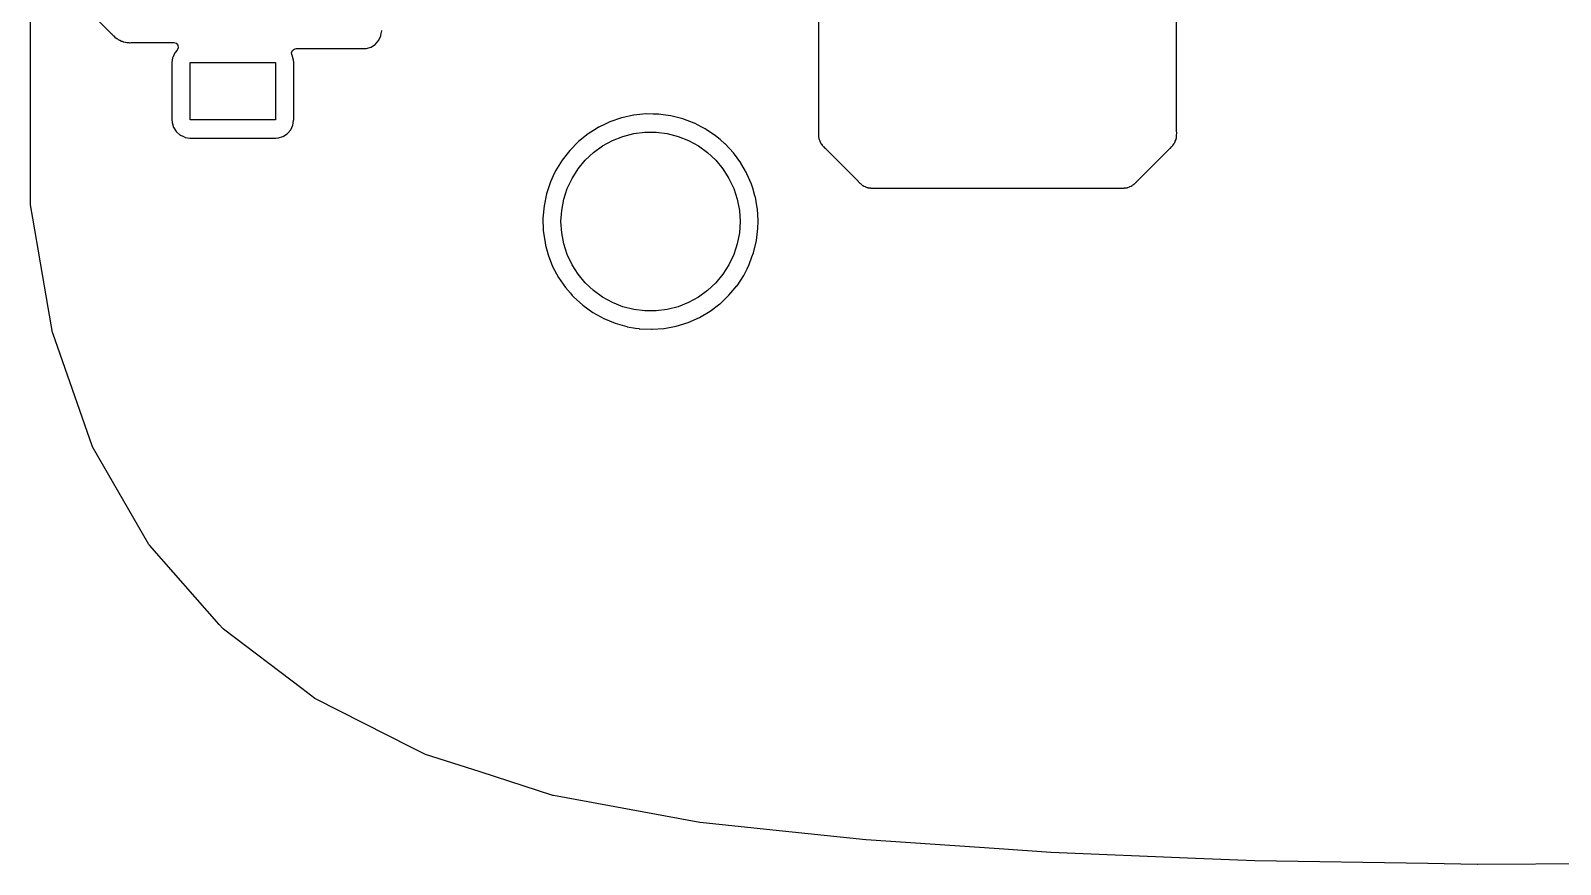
# Model space of a CAD drawing. Extents: x -3.92 to 3.92, y 0.02 to 7.83.
# Drawn here: x -3.917 to -2.236, y 0.025 to 0.941 of the extents above; entities that cross this region are included whole.
import ezdxf

# ---------------------------------------------------------------- set-up
doc = ezdxf.new("R2010")
doc.units = 0
doc.header["$MEASUREMENT"] = 0
doc.layers.add('BLACK', color=7, linetype='CONTINUOUS')

msp = doc.modelspace()

# ---------------------------------------------------------------- linework, layer by layer
at = {"layer": 'BLACK', "linetype": 'CONTINUOUS'}
for p, q in [((-3.91732, 0.750134), (-3.91732, 1.4167)), ((-3.05118, 1.37537), (-3.05118, 0.829507)), ((-2.65748, 0.829354), (-2.65748, 1.37522)), ((-3.87442, 0.983283), (-3.82838, 0.937245)), ((-3.82838, 0.937245), (-3.82811, 0.936944)), ((-3.82811, 0.936944), (-3.82796, 0.9367)), ((-3.82796, 0.9367), (-3.82773, 0.936486)), ((-3.82773, 0.936486), (-3.82773, 0.936486)), ((-3.82773, 0.936486), (-3.8261, 0.934959)), ((-3.8261, 0.934959), (-3.82599, 0.93485)), ((-3.82599, 0.93485), (-3.82508, 0.933939)), ((-3.82508, 0.933939), (-3.8249, 0.933802)), ((-3.8249, 0.933802), (-3.82455, 0.933499)), ((-3.82455, 0.933499), (-3.82324, 0.932271)), ((-3.82324, 0.932271), (-3.82297, 0.932121)), ((-3.82297, 0.932121), (-3.82297, 0.932121)), ((-3.82297, 0.932121), (-3.82251, 0.931872)), ((-3.82251, 0.931872), (-3.82186, 0.931444)), ((-3.82186, 0.931444), (-3.82145, 0.931128)), ((-3.82145, 0.931128), (-3.82145, 0.931128)), ((-3.82145, 0.931128), (-3.82121, 0.930936)), ((-3.82121, 0.930936), (-3.81956, 0.930224)), ((-3.81956, 0.930224), (-3.81914, 0.930019)), ((-3.81914, 0.930019), (-3.81757, 0.929155)), ((-3.81757, 0.929155), (-3.81677, 0.928949)), ((-3.81677, 0.928949), (-3.81603, 0.928696)), ((-3.81603, 0.928696), (-3.81556, 0.928491)), ((-3.81556, 0.928491), (-3.81556, 0.928491)), ((-3.81556, 0.928491), (-3.81527, 0.928367)), ((-3.81527, 0.928367), (-3.81496, 0.928318)), ((-3.81496, 0.928318), (-3.8135, 0.928087)), ((-3.8135, 0.928087), (-3.81304, 0.927992)), ((-3.81304, 0.927992), (-3.81153, 0.927604)), ((-3.81153, 0.927604), (-3.81153, 0.927604)), ((-3.81153, 0.927604), (-3.81131, 0.927546)), ((-3.81131, 0.927546), (-3.8112, 0.927539)), ((-3.8112, 0.927539), (-3.81043, 0.927539)), ((-3.81043, 0.927539), (-3.80966, 0.927478)), ((-3.80966, 0.927478), (-3.80919, 0.927404)), ((-3.80919, 0.927404), (-3.80888, 0.927355)), ((-3.80888, 0.927355), (-3.80857, 0.927385)), ((-3.80857, 0.927385), (-3.80717, 0.927517)), ((-3.80717, 0.927517), (-3.8067, 0.927539)), ((-3.8067, 0.927539), (-3.75986, 0.927539)), ((-3.75986, 0.927539), (-3.75718, 0.926752)), ((-3.75718, 0.926752), (-3.75535, 0.924639)), ((-3.54143, 0.923619), (-3.53851, 0.925492)), ((-3.53851, 0.925492), (-3.53822, 0.925684)), ((-3.53851, 0.925492), (-3.53851, 0.925492)), ((-3.53822, 0.925684), (-3.53451, 0.929965)), ((-3.53451, 0.929965), (-3.53412, 0.930812)), ((-3.53412, 0.930812), (-3.5323, 0.934795)), ((-3.5323, 0.934795), (-3.53215, 0.935117)), ((-3.53215, 0.935117), (-3.5318, 0.937585)), ((-3.5318, 0.937585), (-3.53137, 0.940549)), ((-3.53137, 0.94055), (-3.53135, 0.940724)), ((-3.53137, 0.940549), (-3.53137, 0.94055)), ((-3.76117, 0.910772), (-3.7619, 0.905691)), ((-3.76112, 0.911123), (-3.76117, 0.910772)), ((-3.76117, 0.910772), (-3.76117, 0.910772)), ((-3.75876, 0.916275), (-3.76112, 0.911123)), ((-3.75853, 0.916543), (-3.75876, 0.916275)), ((-3.75611, 0.91933), (-3.75853, 0.916544)), ((-3.75853, 0.916544), (-3.75853, 0.916543)), ((-3.75495, 0.921873), (-3.75611, 0.91933)), ((-3.75535, 0.924639), (-3.75495, 0.921873)), ((-3.63038, 0.916568), (-3.62922, 0.919111)), ((-3.63, 0.913906), (-3.63038, 0.916568)), ((-3.62992, 0.913783), (-3.63, 0.913906)), ((-3.62832, 0.908348), (-3.62992, 0.913783)), ((-3.62922, 0.919111), (-3.62687, 0.920622)), ((-3.62812, 0.905516), (-3.62832, 0.908348)), ((-3.62687, 0.920622), (-3.62547, 0.920823)), ((-3.62547, 0.920823), (-3.55125, 0.920823)), ((-3.55125, 0.920823), (-3.5509, 0.920848)), ((-3.5509, 0.920848), (-3.54868, 0.921006)), ((-3.54868, 0.921006), (-3.54842, 0.921025)), ((-3.54868, 0.921006), (-3.54868, 0.921006)), ((-3.54842, 0.921025), (-3.54816, 0.9211)), ((-3.54816, 0.9211), (-3.54332, 0.922521)), ((-3.54816, 0.9211), (-3.54816, 0.9211)), ((-3.54332, 0.922521), (-3.54298, 0.922621)), ((-3.54298, 0.922621), (-3.54143, 0.923619)), ((-3.7619, 0.905691), (-3.76192, 0.905516)), ((-3.76192, 0.905516), (-3.76192, 0.842516)), ((-3.7619, 0.905691), (-3.7619, 0.905691)), ((-3.74202, 0.842516), (-3.74202, 0.905516)), ((-3.74202, 0.905516), (-3.64802, 0.905516)), ((-3.64802, 0.905516), (-3.64802, 0.842516)), ((-3.62812, 0.842516), (-3.62812, 0.905516)), ((-3.76192, 0.842516), (-3.76191, 0.842427)), ((-3.76191, 0.842427), (-3.76177, 0.840403)), ((-3.64802, 0.842516), (-3.74202, 0.842516)), ((-3.62862, 0.838995), (-3.62814, 0.842341)), ((-3.62814, 0.842341), (-3.62812, 0.842516)), ((-3.62814, 0.842341), (-3.62814, 0.842341)), ((-3.26778, 0.844769), (-3.2804, 0.840449)), ((-3.26765, 0.844815), (-3.26778, 0.844769)), ((-3.26778, 0.844769), (-3.26778, 0.844769)), ((-3.26751, 0.844846), (-3.26765, 0.844815)), ((-3.25448, 0.847687), (-3.26751, 0.844846)), ((-3.25434, 0.847717), (-3.25448, 0.847687)), ((-3.25448, 0.847687), (-3.25448, 0.847687)), ((-3.24753, 0.848396), (-3.25434, 0.847717)), ((-3.24092, 0.849056), (-3.24753, 0.848396)), ((-3.24078, 0.84907), (-3.24092, 0.849056)), ((-3.24092, 0.849056), (-3.24092, 0.849056)), ((-3.24064, 0.849068), (-3.24078, 0.84907)), ((-3.23307, 0.848949), (-3.24064, 0.849068)), ((-3.24064, 0.849068), (-3.24064, 0.849068)), ((-3.22716, 0.848856), (-3.23307, 0.848949)), ((-3.22702, 0.848838), (-3.22716, 0.848856)), ((-3.21936, 0.847829), (-3.22702, 0.848838)), ((-3.22702, 0.848838), (-3.22702, 0.848838)), ((-3.21365, 0.847078), (-3.21936, 0.847829)), ((-3.20044, 0.843759), (-3.21365, 0.847078)), ((-3.1877, 0.838944), (-3.20044, 0.843759)), ((-3.76177, 0.840403), (-3.76172, 0.839683)), ((-3.76172, 0.839683), (-3.76012, 0.834248)), ((-3.76012, 0.834248), (-3.75993, 0.83395)), ((-3.75993, 0.83395), (-3.75725, 0.829781)), ((-3.75725, 0.829781), (-3.75725, 0.829781)), ((-3.75725, 0.829781), (-3.75706, 0.829483)), ((-3.75706, 0.829483), (-3.75278, 0.825773)), ((-3.75278, 0.825773), (-3.75246, 0.825626)), ((-3.75246, 0.825626), (-3.75246, 0.825626)), ((-3.75246, 0.825626), (-3.75013, 0.824566)), ((-3.75013, 0.824566), (-3.74763, 0.82342)), ((-3.64493, 0.822892), (-3.64009, 0.824313)), ((-3.64009, 0.824313), (-3.63975, 0.824413)), ((-3.63975, 0.824413), (-3.63927, 0.824721)), ((-3.63927, 0.824721), (-3.63529, 0.827283)), ((-3.63529, 0.827283), (-3.63499, 0.827475)), ((-3.63529, 0.827283), (-3.63529, 0.827283)), ((-3.63499, 0.827475), (-3.63128, 0.831756)), ((-3.63128, 0.831756), (-3.62892, 0.836909)), ((-3.62892, 0.836909), (-3.62862, 0.838995)), ((-3.30437, 0.827299), (-3.315, 0.818781)), ((-3.29566, 0.832761), (-3.30437, 0.827299)), ((-3.29295, 0.834462), (-3.29566, 0.832761)), ((-3.29283, 0.834538), (-3.29295, 0.834462)), ((-3.29295, 0.834462), (-3.29295, 0.834462)), ((-3.28568, 0.837948), (-3.29283, 0.834538)), ((-3.28066, 0.840341), (-3.28568, 0.837948)), ((-3.28054, 0.840403), (-3.28066, 0.840341)), ((-3.28066, 0.840341), (-3.28066, 0.840341)), ((-3.2804, 0.840449), (-3.28054, 0.840403)), ((-3.2804, 0.840449), (-3.2804, 0.840449)), ((-3.27773, 0.819905), (-3.26624, 0.824455)), ((-3.26624, 0.824455), (-3.25427, 0.827529)), ((-3.25427, 0.827529), (-3.24201, 0.829078)), ((-3.24201, 0.829078), (-3.22965, 0.829078)), ((-3.22965, 0.829078), (-3.21738, 0.827529)), ((-3.21738, 0.827529), (-3.20541, 0.824455)), ((-3.20541, 0.824455), (-3.19392, 0.819905)), ((-3.18757, 0.838879), (-3.1877, 0.838944)), ((-3.17926, 0.834589), (-3.18757, 0.838879)), ((-3.17559, 0.832696), (-3.17926, 0.834589)), ((-3.1747, 0.832099), (-3.17559, 0.832696)), ((-3.1644, 0.825178), (-3.1747, 0.832099)), ((-3.16429, 0.825098), (-3.1644, 0.825178)), ((-3.1644, 0.825178), (-3.1644, 0.825178)), ((-3.15944, 0.820959), (-3.16429, 0.825098)), ((-3.05124, 0.828711), (-3.05131, 0.828366)), ((-3.05131, 0.828366), (-3.05129, 0.828013)), ((-3.05129, 0.828013), (-3.05119, 0.826379)), ((-3.05121, 0.829063), (-3.05124, 0.828711)), ((-3.05118, 0.829507), (-3.05123, 0.829065)), ((-3.05123, 0.829065), (-3.05121, 0.829063)), ((-3.05119, 0.826379), (-3.05118, 0.826071)), ((-3.05118, 0.826071), (-3.05118, 0.825397)), ((-3.05118, 0.825397), (-3.05112, 0.824961)), ((-3.05112, 0.824961), (-3.05108, 0.824566)), ((-3.05108, 0.824566), (-3.05102, 0.823568)), ((-2.6577, 0.823093), (-2.65761, 0.824326)), ((-2.65761, 0.824326), (-2.65757, 0.824721)), ((-2.65757, 0.824721), (-2.65751, 0.825085)), ((-2.65751, 0.825085), (-2.65748, 0.825274)), ((-2.65751, 0.825085), (-2.65751, 0.825085)), ((-2.65742, 0.828823), (-2.65748, 0.829354)), ((-2.65748, 0.825911), (-2.65747, 0.826278)), ((-2.65748, 0.825274), (-2.65748, 0.825911)), ((-2.65747, 0.826278), (-2.65736, 0.827772)), ((-2.65743, 0.828822), (-2.65742, 0.828823)), ((-2.6574, 0.828469), (-2.65743, 0.828822)), ((-2.65733, 0.828124), (-2.6574, 0.828469)), ((-2.65736, 0.827772), (-2.65733, 0.828124)), ((-2.65736, 0.827772), (-2.65736, 0.827772)), ((-3.74763, 0.82342), (-3.74728, 0.82337)), ((-3.74728, 0.82337), (-3.74728, 0.82337)), ((-3.74728, 0.82337), (-3.74219, 0.822639)), ((-3.74219, 0.822639), (-3.74219, 0.822639)), ((-3.74219, 0.822639), (-3.74202, 0.822614)), ((-3.74202, 0.822614), (-3.64802, 0.822614)), ((-3.64802, 0.822614), (-3.64767, 0.822639)), ((-3.64767, 0.822639), (-3.64545, 0.822798)), ((-3.64545, 0.822798), (-3.64519, 0.822817)), ((-3.64545, 0.822798), (-3.64545, 0.822798)), ((-3.64519, 0.822817), (-3.64493, 0.822892)), ((-3.64493, 0.822892), (-3.64493, 0.822892)), ((-3.32458, 0.809098), (-3.33299, 0.798378)), ((-3.315, 0.818781), (-3.32458, 0.809098)), ((-3.29857, 0.806685), (-3.28857, 0.81395)), ((-3.28857, 0.81395), (-3.27773, 0.819905)), ((-3.19392, 0.819905), (-3.18309, 0.81395)), ((-3.18309, 0.81395), (-3.17309, 0.806685)), ((-3.15404, 0.816344), (-3.15944, 0.820959)), ((-3.15404, 0.816343), (-3.15404, 0.816344)), ((-3.15393, 0.816251), (-3.15404, 0.816343)), ((-3.14465, 0.806272), (-3.15393, 0.816251)), ((-3.05102, 0.823568), (-3.05096, 0.82274)), ((-3.05096, 0.82274), (-3.05084, 0.822408)), ((-3.05084, 0.822408), (-3.05081, 0.822259)), ((-3.05081, 0.822259), (-3.05067, 0.821686)), ((-3.05067, 0.821686), (-3.05063, 0.821541)), ((-3.05063, 0.821541), (-3.05058, 0.821191)), ((-3.05058, 0.821191), (-3.05043, 0.82087)), ((-3.05043, 0.82087), (-3.05043, 0.82087)), ((-3.05043, 0.82087), (-3.04982, 0.819526)), ((-3.04982, 0.819526), (-3.04967, 0.819158)), ((-3.04967, 0.819158), (-3.04905, 0.817438)), ((-3.04905, 0.817438), (-3.04884, 0.817152)), ((-3.04884, 0.817152), (-3.04877, 0.817018)), ((-3.04877, 0.817018), (-3.04847, 0.81651)), ((-3.04847, 0.81651), (-3.04839, 0.816382)), ((-3.04839, 0.816382), (-3.04825, 0.81606)), ((-3.04825, 0.81606), (-3.04801, 0.815792)), ((-3.04801, 0.815792), (-3.04705, 0.814675)), ((-3.04705, 0.814675), (-3.0468, 0.814363)), ((-3.0468, 0.814363), (-3.04647, 0.813911)), ((-3.04647, 0.813911), (-3.04602, 0.813461)), ((-3.04602, 0.813461), (-3.04577, 0.813192)), ((-3.04577, 0.813192), (-3.04457, 0.811789)), ((-3.04457, 0.811789), (-3.04427, 0.811597)), ((-3.04427, 0.811597), (-3.044, 0.811365)), ((-3.044, 0.811365), (-3.044, 0.811362)), ((-3.044, 0.811362), (-3.04359, 0.811026)), ((-3.04359, 0.811026), (-3.00798, 0.775417)), ((-2.70079, 0.775308), (-2.66518, 0.810918)), ((-2.66518, 0.810918), (-2.66483, 0.811196)), ((-2.66485, 0.811213), (-2.66458, 0.811442)), ((-2.66483, 0.811196), (-2.66485, 0.811213)), ((-2.66458, 0.811442), (-2.66428, 0.811631)), ((-2.66428, 0.811631), (-2.66296, 0.813124)), ((-2.66296, 0.813124), (-2.66275, 0.813348)), ((-2.66275, 0.813348), (-2.66227, 0.813824)), ((-2.66227, 0.813824), (-2.66201, 0.814177)), ((-2.66201, 0.814177), (-2.66176, 0.814485)), ((-2.66176, 0.814485), (-2.66078, 0.815591)), ((-2.66078, 0.815591), (-2.66055, 0.815856)), ((-2.66055, 0.815856), (-2.6604, 0.816176)), ((-2.6604, 0.816176), (-2.66031, 0.816303)), ((-2.66031, 0.816303), (-2.66001, 0.816808)), ((-2.66001, 0.816808), (-2.65994, 0.816941)), ((-2.65994, 0.816941), (-2.65973, 0.817224)), ((-2.65973, 0.817224), (-2.6596, 0.817555)), ((-2.6596, 0.817555), (-2.65908, 0.818937)), ((-2.6596, 0.817555), (-2.6596, 0.817555)), ((-2.65908, 0.818937), (-2.65893, 0.819303)), ((-2.65893, 0.819303), (-2.65815, 0.820959)), ((-2.65815, 0.820959), (-2.6581, 0.821308)), ((-2.6581, 0.821308), (-2.65805, 0.821452)), ((-2.65805, 0.821452), (-2.6579, 0.822023)), ((-2.6579, 0.822023), (-2.65787, 0.822171)), ((-2.65787, 0.822171), (-2.65775, 0.822502)), ((-2.65775, 0.822502), (-2.6577, 0.823093)), ((-3.33481, 0.795408), (-3.34011, 0.786763)), ((-3.33306, 0.798256), (-3.33481, 0.795408)), ((-3.33299, 0.798378), (-3.33306, 0.798256)), ((-3.33306, 0.798256), (-3.33306, 0.798256)), ((-3.31545, 0.7887), (-3.30758, 0.798224)), ((-3.30758, 0.798224), (-3.29857, 0.806685)), ((-3.17309, 0.806685), (-3.16408, 0.798224)), ((-3.16408, 0.798224), (-3.1562, 0.7887)), ((-3.13659, 0.795293), (-3.14465, 0.806272)), ((-3.13652, 0.795169), (-3.13659, 0.795293)), ((-3.13652, 0.795168), (-3.13652, 0.795169)), ((-3.1303, 0.784262), (-3.13652, 0.795168)), ((-3.34584, 0.774406), (-3.35012, 0.761473)), ((-3.34274, 0.781083), (-3.34584, 0.774406)), ((-3.34017, 0.786633), (-3.34274, 0.781083)), ((-3.34011, 0.786763), (-3.34017, 0.786633)), ((-3.34017, 0.786633), (-3.34017, 0.786633)), ((-3.32734, 0.76708), (-3.32208, 0.778264)), ((-3.32208, 0.778264), (-3.31545, 0.7887)), ((-3.1562, 0.7887), (-3.14958, 0.778264)), ((-3.14958, 0.778264), (-3.14431, 0.76708)), ((-3.12984, 0.78346), (-3.1303, 0.784262)), ((-3.12978, 0.783328), (-3.12984, 0.78346)), ((-3.12495, 0.771995), (-3.12978, 0.783328)), ((-3.00798, 0.775417), (-3.0077, 0.775069)), ((-3.0077, 0.775069), (-3.00768, 0.775084)), ((-3.00768, 0.775084), (-3.00746, 0.774815)), ((-3.00746, 0.774815), (-3.00727, 0.774516)), ((-3.00727, 0.774516), (-3.007, 0.774282)), ((-3.007, 0.774282), (-3.007, 0.774282)), ((-3.007, 0.774282), (-3.00577, 0.773197)), ((-2.70296, 0.773123), (-2.70155, 0.774332)), ((-2.70155, 0.774332), (-2.70136, 0.774628)), ((-2.70136, 0.774628), (-2.70113, 0.774895)), ((-2.70113, 0.774893), (-2.70079, 0.775308)), ((-2.70113, 0.774895), (-2.70113, 0.774893)), ((-3.35015, 0.761332), (-3.35285, 0.748273)), ((-3.35012, 0.761473), (-3.35015, 0.761333)), ((-3.35015, 0.761333), (-3.35015, 0.761332)), ((-3.33116, 0.755325), (-3.32734, 0.76708)), ((-3.14431, 0.76708), (-3.14049, 0.755325)), ((-3.1245, 0.770929), (-3.12495, 0.771995)), ((-3.1235, 0.767566), (-3.1245, 0.770929)), ((-3.12099, 0.759107), (-3.1235, 0.767566)), ((-3.12063, 0.757867), (-3.12099, 0.759107)), ((-3.1206, 0.757727), (-3.12063, 0.757867)), ((-3.11893, 0.748126), (-3.1206, 0.757727)), ((-3.1206, 0.757727), (-3.1206, 0.757727)), ((-3.00577, 0.773197), (-3.00555, 0.772987)), ((-3.00555, 0.772987), (-3.00507, 0.77251)), ((-3.00507, 0.77251), (-3.00481, 0.77231)), ((-3.00481, 0.77231), (-3.00472, 0.772246)), ((-3.00472, 0.772246), (-3.00441, 0.771995)), ((-3.00441, 0.771995), (-3.00339, 0.771092)), ((-3.00339, 0.771092), (-3.00304, 0.770784)), ((-3.00304, 0.770784), (-3.00272, 0.770634)), ((-3.00272, 0.770634), (-3.00259, 0.770551)), ((-3.00259, 0.770551), (-3.00209, 0.770247)), ((-3.00209, 0.770247), (-3.00196, 0.770174)), ((-3.00196, 0.770174), (-3.00167, 0.769962)), ((-3.00167, 0.769962), (-3.00134, 0.769838)), ((-3.00134, 0.769838), (-3.00134, 0.769838)), ((-3.00134, 0.769838), (-2.99996, 0.76932)), ((-2.99996, 0.76932), (-2.99959, 0.769166)), ((-2.99959, 0.769166), (-2.99794, 0.768388)), ((-2.99794, 0.768388), (-2.99759, 0.768334)), ((-2.99759, 0.768334), (-2.99745, 0.76829)), ((-2.99745, 0.76829), (-2.99687, 0.76814)), ((-2.99687, 0.76814), (-2.99673, 0.768108)), ((-2.99673, 0.768108), (-2.9964, 0.767984)), ((-2.9964, 0.767984), (-2.99604, 0.767957)), ((-2.99604, 0.767957), (-2.99604, 0.767957)), ((-2.99604, 0.767957), (-2.99457, 0.767848)), ((-2.99457, 0.767848), (-2.99418, 0.767803)), ((-2.99418, 0.767803), (-2.99381, 0.767746)), ((-2.99381, 0.767746), (-2.99381, 0.767746)), ((-2.99381, 0.767746), (-2.99362, 0.767717)), ((-2.99362, 0.767717), (-2.99299, 0.767717)), ((-2.99299, 0.767717), (-2.99262, 0.767703)), ((-2.99262, 0.767703), (-2.99113, 0.767592)), ((-2.99113, 0.767592), (-2.99113, 0.767592)), ((-2.99113, 0.767592), (-2.99077, 0.767566)), ((-2.99077, 0.767566), (-2.99043, 0.767639)), ((-2.99043, 0.767639), (-2.99008, 0.767664)), ((-2.99008, 0.76766), (-2.98954, 0.767717)), ((-2.99008, 0.767664), (-2.99008, 0.76766)), ((-2.98954, 0.767717), (-2.71927, 0.767717)), ((-2.71927, 0.767717), (-2.71883, 0.767667)), ((-2.71883, 0.767667), (-2.71883, 0.76769)), ((-2.71883, 0.76769), (-2.71847, 0.767662)), ((-2.71847, 0.767662), (-2.71813, 0.767584)), ((-2.71813, 0.767584), (-2.71614, 0.767707)), ((-2.71614, 0.767707), (-2.71584, 0.767717)), ((-2.71584, 0.767717), (-2.71516, 0.767717)), ((-2.71516, 0.767717), (-2.71472, 0.767779)), ((-2.71472, 0.767779), (-2.71433, 0.767819)), ((-2.71433, 0.767819), (-2.71286, 0.767911)), ((-2.71286, 0.767911), (-2.7125, 0.767933)), ((-2.71286, 0.767911), (-2.71286, 0.767911)), ((-2.7125, 0.767933), (-2.71217, 0.768053)), ((-2.71217, 0.768053), (-2.71202, 0.768083)), ((-2.71202, 0.768083), (-2.71145, 0.768226)), ((-2.71145, 0.768226), (-2.7113, 0.768269)), ((-2.7113, 0.768269), (-2.71096, 0.768319)), ((-2.71096, 0.768319), (-2.70929, 0.769076)), ((-2.70929, 0.769076), (-2.70892, 0.769226)), ((-2.70892, 0.769226), (-2.70753, 0.769727)), ((-2.70753, 0.769727), (-2.7072, 0.769847)), ((-2.70753, 0.769727), (-2.70753, 0.769727)), ((-2.7072, 0.769847), (-2.70692, 0.770055)), ((-2.70692, 0.770055), (-2.70678, 0.770127)), ((-2.70678, 0.770127), (-2.70627, 0.770424)), ((-2.70627, 0.770424), (-2.70615, 0.770506)), ((-2.70615, 0.770506), (-2.70582, 0.770652)), ((-2.70582, 0.770652), (-2.70533, 0.771081)), ((-2.70533, 0.771081), (-2.70444, 0.771846)), ((-2.70444, 0.771846), (-2.70413, 0.772093)), ((-2.70413, 0.772093), (-2.70367, 0.772423)), ((-2.70367, 0.772423), (-2.70322, 0.772873)), ((-2.70322, 0.772873), (-2.70296, 0.773123)), ((-3.91725, 0.749294), (-3.91732, 0.750134)), ((-3.91472, 0.734564), (-3.91725, 0.749294)), ((-3.35288, 0.748133), (-3.35409, 0.734564)), ((-3.35285, 0.748273), (-3.35288, 0.748133)), ((-3.33425, 0.730847), (-3.33348, 0.743183)), ((-3.33348, 0.743183), (-3.33116, 0.755325)), ((-3.14049, 0.755325), (-3.13818, 0.743183)), ((-3.13818, 0.743183), (-3.1374, 0.730847)), ((-3.11828, 0.744447), (-3.11893, 0.748126)), ((-3.11828, 0.744305), (-3.11828, 0.744447)), ((-3.11757, 0.732063), (-3.11828, 0.744305)), ((-3.11828, 0.744305), (-3.11828, 0.744305)), ((-3.89783, 0.636306), (-3.91472, 0.734564)), ((-3.35409, 0.734564), (-3.35374, 0.720946)), ((-3.33348, 0.718511), (-3.33425, 0.730847)), ((-3.1374, 0.730847), (-3.13818, 0.718511)), ((-3.11935, 0.710036), (-3.11775, 0.723308)), ((-3.11775, 0.723308), (-3.11773, 0.723417)), ((-3.11775, 0.723308), (-3.11775, 0.723308)), ((-3.11773, 0.723417), (-3.1175, 0.730847)), ((-3.1175, 0.730847), (-3.11757, 0.732063)), ((-3.35374, 0.720946), (-3.35182, 0.707459)), ((-3.35182, 0.707459), (-3.35178, 0.707321)), ((-3.35178, 0.707321), (-3.35178, 0.707321)), ((-3.35178, 0.707321), (-3.35116, 0.704958)), ((-3.33116, 0.70637), (-3.33348, 0.718511)), ((-3.32734, 0.694615), (-3.33116, 0.70637)), ((-3.14049, 0.70637), (-3.14431, 0.694615)), ((-3.13818, 0.718511), (-3.14049, 0.70637)), ((-3.12252, 0.696786), (-3.1194, 0.709754)), ((-3.1194, 0.709755), (-3.11937, 0.709893)), ((-3.1194, 0.709754), (-3.1194, 0.709755)), ((-3.11937, 0.709893), (-3.11935, 0.710036)), ((-3.35116, 0.704958), (-3.34836, 0.694282)), ((-3.34836, 0.694282), (-3.34341, 0.68159)), ((-3.32208, 0.683431), (-3.32734, 0.694615)), ((-3.14431, 0.694615), (-3.14958, 0.683431)), ((-3.12723, 0.683854), (-3.12428, 0.691919)), ((-3.12428, 0.691919), (-3.1226, 0.696513)), ((-3.1226, 0.696513), (-3.12255, 0.696647)), ((-3.1226, 0.696513), (-3.1226, 0.696513)), ((-3.12255, 0.696647), (-3.12252, 0.696786)), ((-3.12252, 0.696786), (-3.12252, 0.696786)), ((-3.34341, 0.68159), (-3.33704, 0.669551)), ((-3.31545, 0.672994), (-3.32208, 0.683431)), ((-3.30758, 0.663471), (-3.31545, 0.672994)), ((-3.1562, 0.672994), (-3.16408, 0.663471)), ((-3.14958, 0.683431), (-3.1562, 0.672994)), ((-3.13335, 0.671684), (-3.12969, 0.678963)), ((-3.12969, 0.678963), (-3.1273, 0.683727)), ((-3.1273, 0.683727), (-3.12723, 0.683854)), ((-3.1273, 0.683727), (-3.1273, 0.683727)), ((-3.33704, 0.669551), (-3.33696, 0.669433)), ((-3.33696, 0.669433), (-3.33696, 0.669433)), ((-3.33696, 0.669433), (-3.3294, 0.658442)), ((-3.3294, 0.658442), (-3.3294, 0.658441)), ((-3.3294, 0.658441), (-3.32932, 0.658324)), ((-3.32932, 0.658324), (-3.32392, 0.652127)), ((-3.29857, 0.655009), (-3.30758, 0.663471)), ((-3.16408, 0.663471), (-3.17309, 0.655009)), ((-3.14957, 0.649847), (-3.14083, 0.660298)), ((-3.14083, 0.660298), (-3.14075, 0.660417)), ((-3.14075, 0.660417), (-3.13343, 0.671565)), ((-3.13343, 0.671565), (-3.13335, 0.671684)), ((-3.13343, 0.671565), (-3.13343, 0.671565)), ((-3.32392, 0.652127), (-3.32184, 0.649748)), ((-3.32184, 0.649748), (-3.32037, 0.648058)), ((-3.32037, 0.648058), (-3.31029, 0.63889)), ((-3.28857, 0.647744), (-3.29857, 0.655009)), ((-3.27773, 0.641789), (-3.28857, 0.647744)), ((-3.26624, 0.637239), (-3.27773, 0.641789)), ((-3.19392, 0.641789), (-3.20541, 0.637239)), ((-3.18309, 0.647744), (-3.19392, 0.641789)), ((-3.17309, 0.655009), (-3.18309, 0.647744)), ((-3.17023, 0.632376), (-3.15957, 0.640384)), ((-3.15957, 0.640384), (-3.15945, 0.64047)), ((-3.15957, 0.640384), (-3.15957, 0.640384)), ((-3.15945, 0.64047), (-3.14957, 0.649847)), ((-3.89314, 0.609023), (-3.89783, 0.636306)), ((-3.31029, 0.63889), (-3.29923, 0.630941)), ((-3.29923, 0.630941), (-3.28733, 0.624315)), ((-3.28733, 0.624315), (-3.27474, 0.619102)), ((-3.25427, 0.634165), (-3.26624, 0.637239)), ((-3.24201, 0.632616), (-3.25427, 0.634165)), ((-3.22965, 0.632616), (-3.24201, 0.632616)), ((-3.21738, 0.634165), (-3.22965, 0.632616)), ((-3.20541, 0.637239), (-3.21738, 0.634165)), ((-3.19458, 0.619942), (-3.18211, 0.625417)), ((-3.18211, 0.625417), (-3.17035, 0.63229)), ((-3.17035, 0.63229), (-3.17023, 0.632376)), ((-3.89293, 0.608231), (-3.89314, 0.609023)), ((-3.84975, 0.484353), (-3.89293, 0.608231)), ((-3.27474, 0.619102), (-3.2746, 0.619063)), ((-3.2746, 0.619063), (-3.2746, 0.619063)), ((-3.2746, 0.619063), (-3.26178, 0.615409)), ((-3.26178, 0.615409), (-3.26178, 0.615409)), ((-3.26178, 0.615409), (-3.26164, 0.61537)), ((-3.26164, 0.61537), (-3.25239, 0.613856)), ((-3.25239, 0.613856), (-3.24834, 0.613192)), ((-3.24834, 0.613192), (-3.24834, 0.613192)), ((-3.24834, 0.613192), (-3.24819, 0.613169)), ((-3.24819, 0.613169), (-3.24805, 0.613162)), ((-3.24805, 0.613162), (-3.23473, 0.612534)), ((-3.23473, 0.612534), (-3.23473, 0.612534)), ((-3.23473, 0.612534), (-3.23459, 0.612527)), ((-3.23459, 0.612527), (-3.23407, 0.612562)), ((-3.23407, 0.612562), (-3.22114, 0.613444)), ((-3.22114, 0.613444), (-3.221, 0.613454)), ((-3.22114, 0.613444), (-3.22114, 0.613444)), ((-3.221, 0.613454), (-3.22086, 0.61348)), ((-3.22086, 0.61348), (-3.20774, 0.61591)), ((-3.22086, 0.61348), (-3.22086, 0.61348)), ((-3.20774, 0.61591), (-3.2076, 0.615936)), ((-3.20774, 0.61591), (-3.20774, 0.61591)), ((-3.2076, 0.615936), (-3.19458, 0.619942)), ((-3.84937, 0.483507), (-3.84975, 0.484353)), ((-3.78736, 0.376027), (-3.84937, 0.483507)), ((-3.78736, 0.376026), (-3.78736, 0.376027)), ((-3.78678, 0.375221), (-3.78736, 0.376026)), ((-3.70984, 0.288159), (-3.78678, 0.375221)), ((-3.70584, 0.28363), (-3.70984, 0.288159)), ((-3.70512, 0.282963), (-3.70584, 0.28363)), ((-3.61908, 0.217671), (-3.70512, 0.282963)), ((-3.60485, 0.206873), (-3.61908, 0.217671)), ((-3.60409, 0.206397), (-3.60485, 0.206873)), ((-3.49867, 0.153115), (-3.60409, 0.206397)), ((-3.48402, 0.145713), (-3.49867, 0.153115)), ((-3.4833, 0.145419), (-3.48402, 0.145713)), ((-3.42328, 0.126102), (-3.4833, 0.145419)), ((-3.34309, 0.100297), (-3.42328, 0.126102)), ((-3.34246, 0.100139), (-3.34309, 0.100297)), ((-3.1816, 0.070749), (-3.34246, 0.100139)), ((-3.18122, 0.070695), (-3.1816, 0.070749)), ((-3.10831, 0.063089), (-3.18122, 0.070695)), ((-2.99905, 0.05169), (-3.10831, 0.063089)), ((-2.99888, 0.051675), (-2.99905, 0.05169)), ((-2.85252, 0.041561), (-2.99888, 0.051675)), ((-2.79562, 0.037629), (-2.85252, 0.041561)), ((-2.79548, 0.037622), (-2.79562, 0.037629)), ((-2.6368, 0.031225), (-2.79548, 0.037622)), ((-2.57158, 0.028596), (-2.6368, 0.031225)), ((-2.57146, 0.028592), (-2.57158, 0.028596)), ((-2.38149, 0.025488), (-2.57146, 0.028592)), ((-2.32695, 0.024597), (-2.38149, 0.025488)), ((-2.32685, 0.024596), (-2.32695, 0.024597)), ((-2.06175, 0.025638), (-2.32685, 0.024596))]:
    msp.add_line(p, q, dxfattribs=at)

doc.saveas('drawing.dxf')
